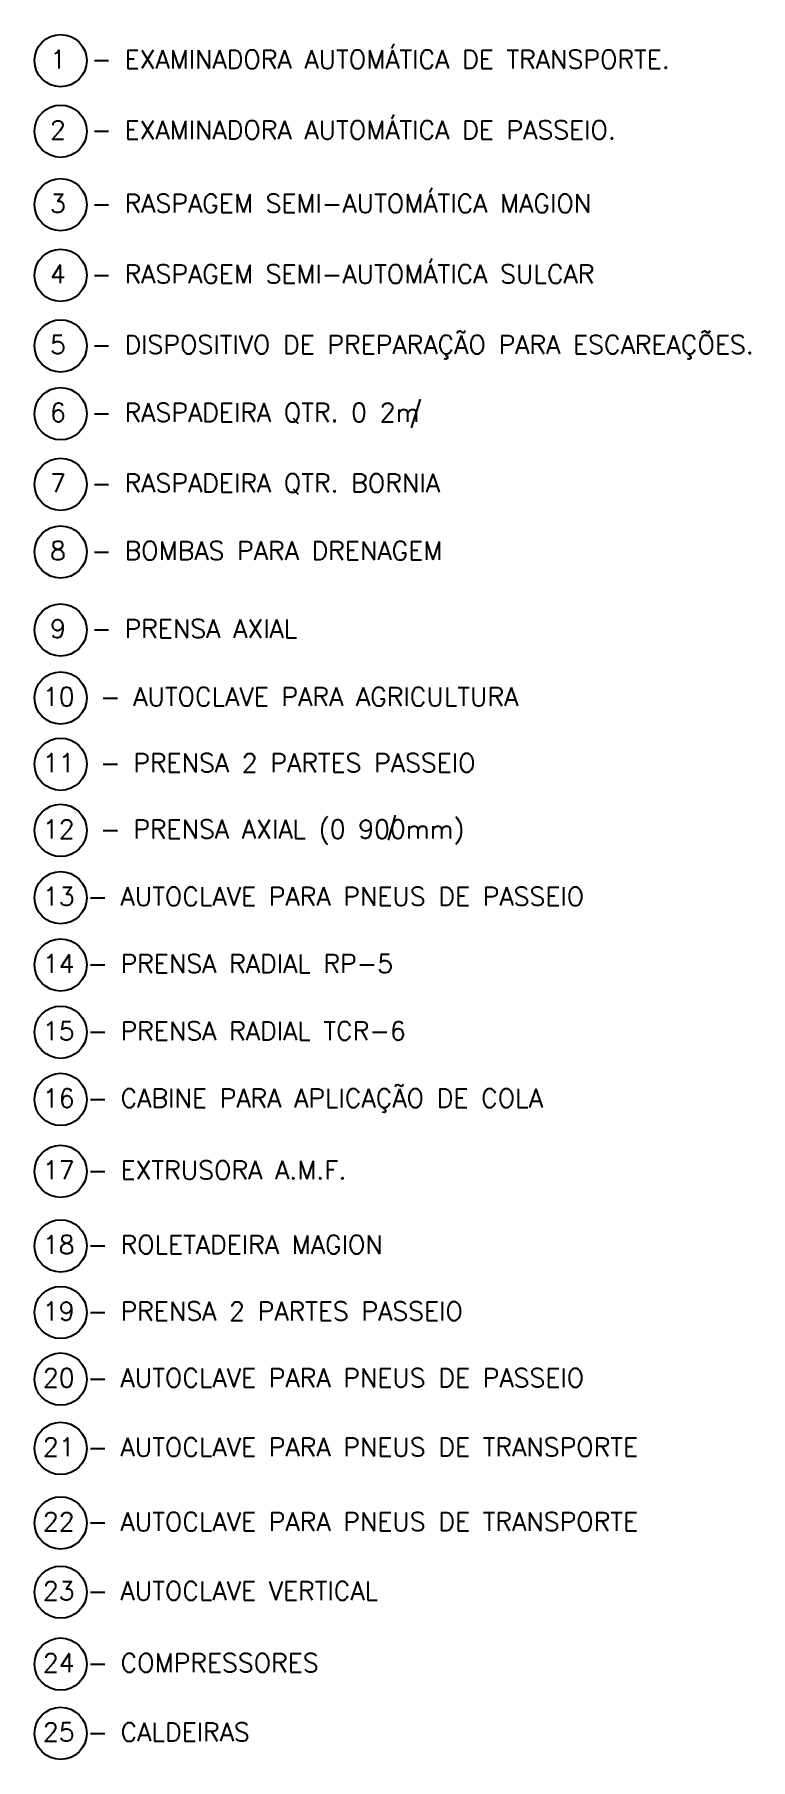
# Model space of a CAD drawing. Extents: x 103 to 641, y -58 to 322.
# Drawn here: x 282.19 to 293.81, y 35.31 to 63.29 of the extents above; entities that cross this region are included whole.
import ezdxf

# ---------------------------------------------------------------- set-up
doc = ezdxf.new("R2010")
doc.units = 0
doc.header["$MEASUREMENT"] = 0
doc.layers.add('_ARQ-TEXTO', color=4, linetype='Continuous')
doc.styles.add('textstyle3', font='romans')

msp = doc.modelspace()

# ---------------------------------------------------------------- linework, layer by layer
at = {"layer": '_ARQ-TEXTO'}
for p, q in [((288.309, 56.911), (288.458, 57.371)), ((287.936, 50.219), (288.052, 50.626))]:
    msp.add_line(p, q, dxfattribs=at)
for centre in [(282.618, 62.864), (282.618, 61.719), (282.618, 60.528), (282.618, 59.382), (282.618, 58.237), (282.618, 57.137), (282.618, 55.992), (282.618, 54.895), (282.618, 53.63), (282.618, 52.527), (282.618, 51.453), (282.618, 50.379), (282.618, 49.288), (282.618, 48.197), (282.618, 47.106), (282.618, 46.016), (282.618, 44.849), (282.618, 43.64), (282.618, 42.56), (282.618, 41.48), (282.618, 40.356), (282.618, 39.147), (282.618, 38.024), (282.618, 36.857), (282.618, 35.734)]:
    msp.add_circle(centre, 0.424, dxfattribs=at)

# ---------------------------------------------------------------- texts
at = {"layer": '_ARQ-TEXTO', "style": 'textstyle3'}
for s, p in [('1  - EXAMINADORA AUTOMÁTICA DE TRANSPORTE.', (282.446, 62.735)), ('2  - EXAMINADORA AUTOMÁTICA DE PASSEIO.', (282.446, 61.59)), ('3  - RASPAGEM SEMI-AUTOMÁTICA MAGION', (282.446, 60.399)), ('4  - RASPAGEM SEMI-AUTOMÁTICA SULCAR', (282.446, 59.253)), ('5  - DISPOSITIVO DE PREPARAÇÃO PARA ESCAREAÇÕES.', (282.446, 58.108)), ('6  - RASPADEIRA QTR. 0 2m', (282.446, 57.008)), ('7  - RASPADEIRA QTR. BORNIA', (282.446, 55.863)), ('8  - BOMBAS PARA DRENAGEM', (282.446, 54.766)), ('9  - PRENSA AXIAL', (282.446, 53.501)), ('10  - AUTOCLAVE PARA AGRICULTURA', (282.33, 52.398)), ('11  - PRENSA 2 PARTES PASSEIO', (282.33, 51.324)), ('12  - PRENSA AXIAL (0 900mm)', (282.33, 50.25)), ('13 - AUTOCLAVE PARA PNEUS DE PASSEIO', (282.33, 49.159)), ('14 - PRENSA RADIAL RP-5', (282.33, 48.068)), ('15 - PRENSA RADIAL TCR-6', (282.33, 46.977)), ('16 - CABINE PARA APLICAÇÃO DE COLA', (282.33, 45.887)), ('17 - EXTRUSORA A.M.F.', (282.33, 44.72)), ('18 - ROLETADEIRA MAGION', (282.33, 43.511)), ('19 - PRENSA 2 PARTES PASSEIO', (282.33, 42.431)), ('20 - AUTOCLAVE PARA PNEUS DE PASSEIO', (282.33, 41.351)), ('21 - AUTOCLAVE PARA PNEUS DE TRANSPORTE', (282.33, 40.228)), ('22 - AUTOCLAVE PARA PNEUS DE TRANSPORTE', (282.33, 39.018)), ('23 - AUTOCLAVE VERTICAL', (282.33, 37.895)), ('24 - COMPRESSORES', (282.33, 36.728)), ('25 - CALDEIRAS', (282.33, 35.605))]:
    msp.add_text(s, height=0.3, dxfattribs=at).set_placement(p)

doc.saveas('drawing.dxf')
